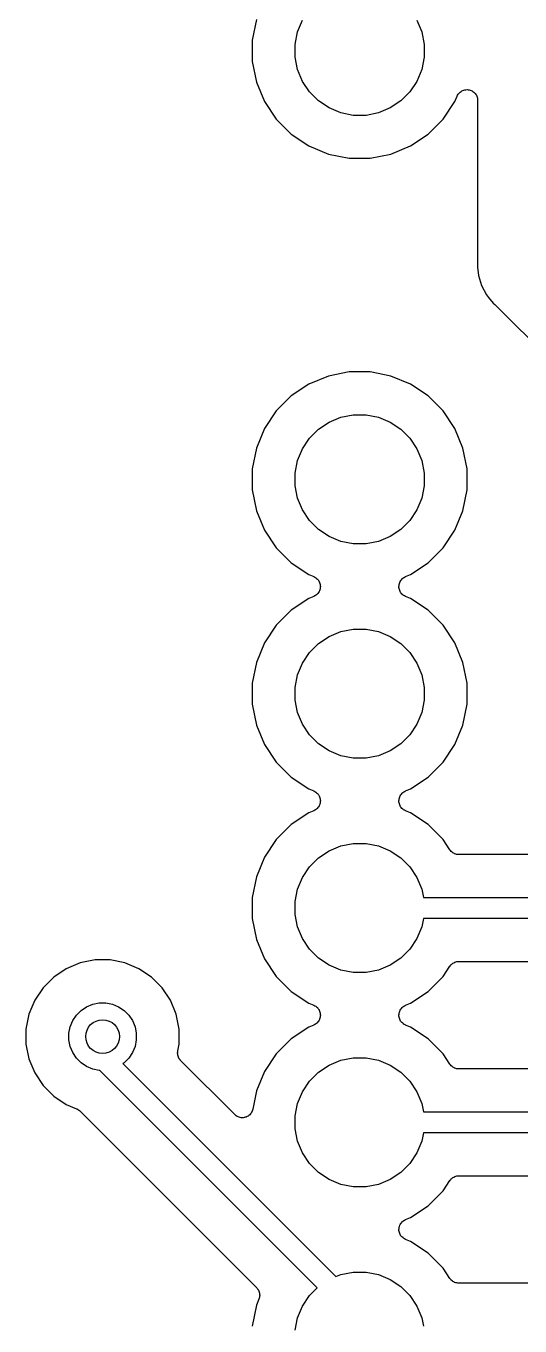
# Model space of a CAD drawing. Extents: x 3.65 to 7.93, y -5.83 to -2.58.
# Drawn here: x 6.354 to 6.585, y -4.705 to -4.098 of the extents above; entities that cross this region are included whole.
import ezdxf

# ---------------------------------------------------------------- set-up
doc = ezdxf.new("R2010")
doc.units = 0
doc.header["$MEASUREMENT"] = 0
doc.layers.add('BLACK', color=7, linetype='CONTINUOUS')

msp = doc.modelspace()

# ---------------------------------------------------------------- linework, layer by layer
at = {"layer": 'BLACK', "linetype": 'CONTINUOUS'}
for p, q in [((6.46181, -4.09538), (6.45988, -4.10506)), ((6.48104, -4.10121), (6.48331, -4.09573)), ((6.53669, -4.09573), (6.53896, -4.10121)), ((6.45988, -4.10506), (6.45988, -4.11494)), ((6.47988, -4.10703), (6.48104, -4.10121)), ((6.53896, -4.10121), (6.54012, -4.10703)), ((6.47988, -4.11297), (6.47988, -4.10703)), ((6.54012, -4.10703), (6.54012, -4.11297)), ((6.45988, -4.11494), (6.46181, -4.12462)), ((6.48104, -4.11879), (6.47988, -4.11297)), ((6.48331, -4.12427), (6.48104, -4.11879)), ((6.53896, -4.11879), (6.53669, -4.12427)), ((6.54012, -4.11297), (6.53896, -4.11879)), ((6.46181, -4.12462), (6.46559, -4.13374)), ((6.48661, -4.1292), (6.48331, -4.12427)), ((6.53669, -4.12427), (6.53339, -4.1292)), ((6.4908, -4.13339), (6.48661, -4.1292)), ((6.53339, -4.1292), (6.5292, -4.13339)), ((6.55549, -4.13115), (6.55573, -4.13071)), ((6.55573, -4.13071), (6.55595, -4.1303)), ((6.55595, -4.1303), (6.55596, -4.1303)), ((6.55596, -4.1303), (6.55627, -4.12993)), ((6.55596, -4.1303), (6.55596, -4.1303)), ((6.55627, -4.12993), (6.55658, -4.12956)), ((6.55658, -4.12956), (6.55658, -4.12955)), ((6.55658, -4.12955), (6.55659, -4.12955)), ((6.55659, -4.12955), (6.55695, -4.12926)), ((6.55695, -4.12926), (6.55734, -4.12895)), ((6.55734, -4.12895), (6.55735, -4.12894)), ((6.55735, -4.12894), (6.55777, -4.12872)), ((6.55735, -4.12894), (6.55735, -4.12894)), ((6.55777, -4.12872), (6.55821, -4.12849)), ((6.55821, -4.12849), (6.55869, -4.12835)), ((6.55821, -4.12849), (6.55821, -4.12849)), ((6.55821, -4.12849), (6.55821, -4.12849)), ((6.55869, -4.12835), (6.55914, -4.12822)), ((6.55914, -4.12822), (6.55915, -4.12822)), ((6.55915, -4.12822), (6.55963, -4.12817)), ((6.55915, -4.12822), (6.55915, -4.12822)), ((6.55963, -4.12817), (6.56011, -4.12813)), ((6.56011, -4.12813), (6.56012, -4.12813)), ((6.56012, -4.12813), (6.56012, -4.12813)), ((6.56012, -4.12813), (6.56058, -4.12818)), ((6.56058, -4.12818), (6.56108, -4.12823)), ((6.56108, -4.12823), (6.56109, -4.12823)), ((6.56109, -4.12823), (6.56109, -4.12823)), ((6.56109, -4.12823), (6.56154, -4.12837)), ((6.56154, -4.12837), (6.56202, -4.12852)), ((6.56202, -4.12852), (6.56202, -4.12852)), ((6.56202, -4.12852), (6.56202, -4.12852)), ((6.56202, -4.12852), (6.56245, -4.12875)), ((6.56245, -4.12875), (6.56287, -4.12898)), ((6.56287, -4.12898), (6.56288, -4.12899)), ((6.56288, -4.12899), (6.56288, -4.12899)), ((6.56288, -4.12899), (6.56326, -4.1293)), ((6.56326, -4.1293), (6.56363, -4.12961)), ((6.56363, -4.12961), (6.56363, -4.12961)), ((6.56363, -4.12961), (6.56363, -4.12961)), ((6.56363, -4.12961), (6.56393, -4.12998)), ((6.56393, -4.12998), (6.56424, -4.13036)), ((6.56424, -4.13036), (6.56425, -4.13037)), ((6.56425, -4.13037), (6.56425, -4.13037)), ((6.56425, -4.13037), (6.56447, -4.13078)), ((6.56447, -4.13078), (6.5647, -4.13122)), ((6.46559, -4.13374), (6.47107, -4.14195)), ((6.49573, -4.13669), (6.4908, -4.13339)), ((6.50121, -4.13896), (6.49573, -4.13669)), ((6.52427, -4.13669), (6.51879, -4.13896)), ((6.5292, -4.13339), (6.52427, -4.13669)), ((6.54893, -4.14195), (6.55441, -4.13374)), ((6.55441, -4.13374), (6.55546, -4.13122)), ((6.55546, -4.13122), (6.55548, -4.13116)), ((6.55548, -4.13116), (6.55549, -4.13115)), ((6.55548, -4.13116), (6.55548, -4.13116)), ((6.55548, -4.13116), (6.55548, -4.13116)), ((6.5647, -4.13122), (6.5647, -4.13123)), ((6.5647, -4.13123), (6.5647, -4.13123)), ((6.5647, -4.13123), (6.56484, -4.13169)), ((6.56484, -4.13169), (6.56498, -4.13216)), ((6.56498, -4.13216), (6.56498, -4.13216)), ((6.56498, -4.13216), (6.56499, -4.13217)), ((6.56499, -4.13217), (6.56503, -4.13262)), ((6.56503, -4.13262), (6.56508, -4.13313)), ((6.56508, -4.13313), (6.56508, -4.20853)), ((6.47107, -4.14195), (6.47805, -4.14893)), ((6.50703, -4.14012), (6.50121, -4.13896)), ((6.51297, -4.14012), (6.50703, -4.14012)), ((6.51879, -4.13896), (6.51297, -4.14012)), ((6.54195, -4.14893), (6.54893, -4.14195)), ((6.47805, -4.14893), (6.48626, -4.15441)), ((6.53374, -4.15441), (6.54195, -4.14893)), ((6.48626, -4.15441), (6.49538, -4.15819)), ((6.52462, -4.15819), (6.53374, -4.15441)), ((6.49538, -4.15819), (6.50506, -4.16012)), ((6.50506, -4.16012), (6.51494, -4.16012)), ((6.51494, -4.16012), (6.52462, -4.15819)), ((6.56505, -4.20902), (6.56496, -4.21)), ((6.56508, -4.2086), (6.56505, -4.20881)), ((6.56505, -4.20881), (6.56505, -4.20902)), ((6.56508, -4.20853), (6.56508, -4.2086)), ((6.56496, -4.21), (6.56505, -4.21098)), ((6.56505, -4.21098), (6.56506, -4.21099)), ((6.56506, -4.21099), (6.56544, -4.21489)), ((6.56544, -4.21489), (6.56686, -4.21958)), ((6.56686, -4.21958), (6.56918, -4.22391)), ((6.56918, -4.22391), (6.57019, -4.22515)), ((6.57019, -4.22515), (6.5702, -4.22515)), ((6.5702, -4.22515), (6.57229, -4.22771)), ((6.57229, -4.22771), (6.57305, -4.22833)), ((6.57305, -4.22833), (6.57311, -4.22838)), ((6.57311, -4.22838), (6.57325, -4.22853)), ((6.57325, -4.22853), (6.57342, -4.22866)), ((6.57342, -4.22866), (6.71995, -4.3752)), ((6.49538, -4.26181), (6.48626, -4.26559)), ((6.50506, -4.25988), (6.49538, -4.26181)), ((6.51494, -4.25988), (6.50506, -4.25988)), ((6.52462, -4.26181), (6.51494, -4.25988)), ((6.53374, -4.26559), (6.52462, -4.26181)), ((6.48626, -4.26559), (6.47805, -4.27107)), ((6.54195, -4.27107), (6.53374, -4.26559)), ((6.47805, -4.27107), (6.47107, -4.27805)), ((6.54893, -4.27805), (6.54195, -4.27107)), ((6.47107, -4.27805), (6.46559, -4.28626)), ((6.49573, -4.28331), (6.50121, -4.28104)), ((6.50121, -4.28104), (6.50703, -4.27988)), ((6.50703, -4.27988), (6.51297, -4.27988)), ((6.51297, -4.27988), (6.51879, -4.28104)), ((6.51879, -4.28104), (6.52427, -4.28331)), ((6.55441, -4.28626), (6.54893, -4.27805)), ((6.46559, -4.28626), (6.46181, -4.29538)), ((6.48661, -4.2908), (6.4908, -4.28661)), ((6.4908, -4.28661), (6.49573, -4.28331)), ((6.52427, -4.28331), (6.5292, -4.28661)), ((6.5292, -4.28661), (6.53339, -4.2908)), ((6.55819, -4.29538), (6.55441, -4.28626)), ((6.48331, -4.29573), (6.48661, -4.2908)), ((6.53339, -4.2908), (6.53669, -4.29573)), ((6.46181, -4.29538), (6.45988, -4.30506)), ((6.48104, -4.30121), (6.48331, -4.29573)), ((6.53669, -4.29573), (6.53896, -4.30121)), ((6.56012, -4.30506), (6.55819, -4.29538)), ((6.45988, -4.30506), (6.45988, -4.31494)), ((6.47988, -4.30703), (6.48104, -4.30121)), ((6.53896, -4.30121), (6.54012, -4.30703)), ((6.56012, -4.31494), (6.56012, -4.30506)), ((6.47988, -4.31297), (6.47988, -4.30703)), ((6.48104, -4.31879), (6.47988, -4.31297)), ((6.54012, -4.31297), (6.53896, -4.31879)), ((6.54012, -4.30703), (6.54012, -4.31297)), ((6.45988, -4.31494), (6.46181, -4.32462)), ((6.48331, -4.32427), (6.48104, -4.31879)), ((6.53896, -4.31879), (6.53669, -4.32427)), ((6.55819, -4.32462), (6.56012, -4.31494)), ((6.46181, -4.32462), (6.46559, -4.33374)), ((6.48661, -4.3292), (6.48331, -4.32427)), ((6.53669, -4.32427), (6.53339, -4.3292)), ((6.55441, -4.33374), (6.55819, -4.32462)), ((6.4908, -4.33339), (6.48661, -4.3292)), ((6.53339, -4.3292), (6.5292, -4.33339)), ((6.46559, -4.33374), (6.47107, -4.34195)), ((6.49573, -4.33669), (6.4908, -4.33339)), ((6.50121, -4.33896), (6.49573, -4.33669)), ((6.52427, -4.33669), (6.51879, -4.33896)), ((6.5292, -4.33339), (6.52427, -4.33669)), ((6.54893, -4.34195), (6.55441, -4.33374)), ((6.47107, -4.34195), (6.47805, -4.34893)), ((6.50703, -4.34012), (6.50121, -4.33896)), ((6.51297, -4.34012), (6.50703, -4.34012)), ((6.51879, -4.33896), (6.51297, -4.34012)), ((6.54195, -4.34893), (6.54893, -4.34195)), ((6.47805, -4.34893), (6.48626, -4.35441)), ((6.53374, -4.35441), (6.54195, -4.34893)), ((6.48626, -4.35441), (6.48859, -4.35538)), ((6.48859, -4.35538), (6.48864, -4.3554)), ((6.48864, -4.3554), (6.48864, -4.3554)), ((6.48864, -4.3554), (6.48864, -4.3554)), ((6.48864, -4.3554), (6.48866, -4.35541)), ((6.48866, -4.35541), (6.48908, -4.35564)), ((6.53098, -4.35561), (6.53141, -4.35538)), ((6.53141, -4.35538), (6.53374, -4.35441)), ((6.48908, -4.35564), (6.4895, -4.35587)), ((6.4895, -4.35587), (6.4895, -4.35588)), ((6.4895, -4.35588), (6.48951, -4.35588)), ((6.48951, -4.35588), (6.48988, -4.35619)), ((6.48988, -4.35619), (6.49025, -4.3565)), ((6.49025, -4.3565), (6.49025, -4.3565)), ((6.49025, -4.3565), (6.49026, -4.35651)), ((6.49026, -4.35651), (6.49056, -4.35688)), ((6.49056, -4.35688), (6.49086, -4.35725)), ((6.49086, -4.35725), (6.49086, -4.35726)), ((6.49086, -4.35726), (6.49087, -4.35727)), ((6.49087, -4.35727), (6.49109, -4.3577)), ((6.49109, -4.3577), (6.49131, -4.35812)), ((6.49143, -4.36147), (6.49129, -4.36193)), ((6.49131, -4.35812), (6.49132, -4.35813)), ((6.49132, -4.35813), (6.49132, -4.35814)), ((6.49132, -4.35814), (6.49146, -4.3586)), ((6.49158, -4.36101), (6.49143, -4.36147)), ((6.49146, -4.3586), (6.49159, -4.35905)), ((6.49163, -4.36052), (6.49158, -4.361)), ((6.49158, -4.361), (6.49158, -4.36101)), ((6.49158, -4.36101), (6.49158, -4.36101)), ((6.49159, -4.35905), (6.49159, -4.35906)), ((6.49159, -4.35906), (6.49159, -4.35907)), ((6.49159, -4.35907), (6.49164, -4.35955)), ((6.49168, -4.36004), (6.49163, -4.36052)), ((6.49164, -4.35955), (6.49168, -4.36003)), ((6.49168, -4.36003), (6.49168, -4.36003)), ((6.49168, -4.36003), (6.49168, -4.36004)), ((6.52832, -4.35996), (6.52837, -4.35948)), ((6.52832, -4.35997), (6.52832, -4.35996)), ((6.52836, -4.36045), (6.52832, -4.35997)), ((6.52832, -4.35997), (6.52832, -4.35997)), ((6.52841, -4.36093), (6.52836, -4.36045)), ((6.52837, -4.35948), (6.52842, -4.359)), ((6.52841, -4.36094), (6.52841, -4.36093)), ((6.52841, -4.36095), (6.52841, -4.36094)), ((6.52855, -4.36141), (6.52841, -4.36095)), ((6.52842, -4.35899), (6.52856, -4.35854)), ((6.52842, -4.359), (6.52842, -4.35899)), ((6.52842, -4.35899), (6.52842, -4.35899)), ((6.52868, -4.36186), (6.52855, -4.36141)), ((6.52856, -4.35854), (6.52871, -4.35807)), ((6.52871, -4.35805), (6.52894, -4.35764)), ((6.52871, -4.35806), (6.52871, -4.35805)), ((6.52871, -4.35807), (6.52871, -4.35806)), ((6.52894, -4.35764), (6.52917, -4.35721)), ((6.52917, -4.35721), (6.52918, -4.3572)), ((6.52918, -4.3572), (6.52948, -4.35683)), ((6.52918, -4.3572), (6.52918, -4.3572)), ((6.52948, -4.35683), (6.52979, -4.35646)), ((6.52979, -4.35646), (6.5298, -4.35645)), ((6.5298, -4.35645), (6.53017, -4.35615)), ((6.5298, -4.35645), (6.5298, -4.35645)), ((6.53017, -4.35615), (6.53055, -4.35584)), ((6.53055, -4.35584), (6.53056, -4.35583)), ((6.53055, -4.35584), (6.53055, -4.35584)), ((6.53056, -4.35583), (6.53098, -4.35561)), ((6.48626, -4.36559), (6.47805, -4.37107)), ((6.48859, -4.36462), (6.48626, -4.36559)), ((6.48902, -4.36439), (6.48859, -4.36462)), ((6.48944, -4.36417), (6.48902, -4.36439)), ((6.48945, -4.36416), (6.48944, -4.36417)), ((6.48983, -4.36386), (6.48945, -4.36416)), ((6.48945, -4.36416), (6.48945, -4.36416)), ((6.4902, -4.36355), (6.48983, -4.36386)), ((6.49021, -4.36354), (6.4902, -4.36355)), ((6.4902, -4.36355), (6.4902, -4.36355)), ((6.49052, -4.36317), (6.49021, -4.36354)), ((6.49082, -4.3628), (6.49052, -4.36317)), ((6.49083, -4.36279), (6.49082, -4.3628)), ((6.49082, -4.3628), (6.49082, -4.3628)), ((6.49106, -4.36237), (6.49083, -4.36279)), ((6.49129, -4.36195), (6.49106, -4.36237)), ((6.49129, -4.36193), (6.49129, -4.36194)), ((6.49129, -4.36194), (6.49129, -4.36195)), ((6.52868, -4.36187), (6.52868, -4.36186)), ((6.52869, -4.36188), (6.52868, -4.36187)), ((6.52891, -4.36231), (6.52869, -4.36188)), ((6.52913, -4.36273), (6.52891, -4.36231)), ((6.52914, -4.36274), (6.52913, -4.36273)), ((6.52914, -4.36275), (6.52914, -4.36274)), ((6.52944, -4.36312), (6.52914, -4.36275)), ((6.52974, -4.36349), (6.52944, -4.36312)), ((6.52975, -4.3635), (6.52974, -4.36349)), ((6.53012, -4.36381), (6.52975, -4.3635)), ((6.52975, -4.3635), (6.52975, -4.3635)), ((6.53049, -4.36412), (6.53012, -4.36381)), ((6.5305, -4.36412), (6.53049, -4.36412)), ((6.5305, -4.36413), (6.5305, -4.36412)), ((6.53092, -4.36436), (6.5305, -4.36413)), ((6.53134, -4.36459), (6.53092, -4.36436)), ((6.53136, -4.3646), (6.53134, -4.36459)), ((6.53141, -4.36462), (6.53136, -4.3646)), ((6.53136, -4.3646), (6.53136, -4.3646)), ((6.53136, -4.3646), (6.53136, -4.3646)), ((6.53374, -4.36559), (6.53141, -4.36462)), ((6.54195, -4.37107), (6.53374, -4.36559)), ((6.47805, -4.37107), (6.47107, -4.37805)), ((6.54893, -4.37805), (6.54195, -4.37107)), ((6.47107, -4.37805), (6.46559, -4.38626)), ((6.55441, -4.38626), (6.54893, -4.37805)), ((6.4908, -4.38661), (6.49573, -4.38331)), ((6.49573, -4.38331), (6.50121, -4.38104)), ((6.50121, -4.38104), (6.50703, -4.37988)), ((6.50703, -4.37988), (6.51297, -4.37988)), ((6.51297, -4.37988), (6.51879, -4.38104)), ((6.51879, -4.38104), (6.52427, -4.38331)), ((6.52427, -4.38331), (6.5292, -4.38661)), ((6.46559, -4.38626), (6.46181, -4.39538)), ((6.48331, -4.39573), (6.48661, -4.3908)), ((6.48661, -4.3908), (6.4908, -4.38661)), ((6.5292, -4.38661), (6.53339, -4.3908)), ((6.53339, -4.3908), (6.53669, -4.39573)), ((6.55819, -4.39538), (6.55441, -4.38626)), ((6.46181, -4.39538), (6.45988, -4.40506)), ((6.48104, -4.40121), (6.48331, -4.39573)), ((6.53669, -4.39573), (6.53896, -4.40121)), ((6.56012, -4.40506), (6.55819, -4.39538)), ((6.47988, -4.40703), (6.48104, -4.40121)), ((6.53896, -4.40121), (6.54012, -4.40703)), ((6.45988, -4.40506), (6.45988, -4.41494)), ((6.47988, -4.41297), (6.47988, -4.40703)), ((6.54012, -4.40703), (6.54012, -4.41297)), ((6.56012, -4.41494), (6.56012, -4.40506)), ((6.45988, -4.41494), (6.46181, -4.42462)), ((6.48104, -4.41879), (6.47988, -4.41297)), ((6.54012, -4.41297), (6.53896, -4.41879)), ((6.55819, -4.42462), (6.56012, -4.41494)), ((6.48331, -4.42427), (6.48104, -4.41879)), ((6.53896, -4.41879), (6.53669, -4.42427)), ((6.46181, -4.42462), (6.46559, -4.43374)), ((6.48661, -4.4292), (6.48331, -4.42427)), ((6.53669, -4.42427), (6.53339, -4.4292)), ((6.55441, -4.43374), (6.55819, -4.42462)), ((6.46559, -4.43374), (6.47107, -4.44195)), ((6.4908, -4.43339), (6.48661, -4.4292)), ((6.49573, -4.43669), (6.4908, -4.43339)), ((6.5292, -4.43339), (6.52427, -4.43669)), ((6.53339, -4.4292), (6.5292, -4.43339)), ((6.54893, -4.44195), (6.55441, -4.43374)), ((6.50121, -4.43896), (6.49573, -4.43669)), ((6.50703, -4.44012), (6.50121, -4.43896)), ((6.51297, -4.44012), (6.50703, -4.44012)), ((6.51879, -4.43896), (6.51297, -4.44012)), ((6.52427, -4.43669), (6.51879, -4.43896)), ((6.47107, -4.44195), (6.47805, -4.44893)), ((6.54195, -4.44893), (6.54893, -4.44195)), ((6.47805, -4.44893), (6.48626, -4.45441)), ((6.53374, -4.45441), (6.54195, -4.44893)), ((6.48626, -4.45441), (6.48859, -4.45538)), ((6.48859, -4.45538), (6.48864, -4.4554)), ((6.48864, -4.4554), (6.48864, -4.4554)), ((6.48864, -4.4554), (6.48864, -4.4554)), ((6.48864, -4.4554), (6.48866, -4.45541)), ((6.48866, -4.45541), (6.48908, -4.45564)), ((6.48908, -4.45564), (6.4895, -4.45587)), ((6.4895, -4.45587), (6.4895, -4.45588)), ((6.4895, -4.45588), (6.48951, -4.45588)), ((6.48951, -4.45588), (6.48988, -4.45619)), ((6.48988, -4.45619), (6.49025, -4.4565)), ((6.49025, -4.4565), (6.49025, -4.4565)), ((6.49025, -4.4565), (6.49026, -4.45651)), ((6.49026, -4.45651), (6.49056, -4.45688)), ((6.49056, -4.45688), (6.49086, -4.45725)), ((6.49086, -4.45725), (6.49086, -4.45726)), ((6.49086, -4.45726), (6.49087, -4.45727)), ((6.49087, -4.45727), (6.49109, -4.4577)), ((6.49109, -4.4577), (6.49131, -4.45812)), ((6.49131, -4.45812), (6.49132, -4.45813)), ((6.49132, -4.45813), (6.49132, -4.45814)), ((6.49132, -4.45814), (6.49146, -4.4586)), ((6.52842, -4.45899), (6.52856, -4.45854)), ((6.52856, -4.45854), (6.52871, -4.45807)), ((6.52871, -4.45805), (6.52894, -4.45764)), ((6.52871, -4.45806), (6.52871, -4.45805)), ((6.52871, -4.45807), (6.52871, -4.45806)), ((6.52894, -4.45764), (6.52917, -4.45721)), ((6.52917, -4.45721), (6.52918, -4.4572)), ((6.52918, -4.4572), (6.52948, -4.45683)), ((6.52918, -4.4572), (6.52918, -4.4572)), ((6.52948, -4.45683), (6.52979, -4.45646)), ((6.52979, -4.45646), (6.5298, -4.45645)), ((6.5298, -4.45645), (6.53017, -4.45615)), ((6.5298, -4.45645), (6.5298, -4.45645)), ((6.53017, -4.45615), (6.53055, -4.45584)), ((6.53055, -4.45584), (6.53056, -4.45583)), ((6.53055, -4.45584), (6.53055, -4.45584)), ((6.53056, -4.45583), (6.53098, -4.45561)), ((6.53098, -4.45561), (6.53141, -4.45538)), ((6.53141, -4.45538), (6.53374, -4.45441)), ((6.48859, -4.46462), (6.48626, -4.46559)), ((6.48902, -4.46439), (6.48859, -4.46462)), ((6.48944, -4.46417), (6.48902, -4.46439)), ((6.48945, -4.46416), (6.48944, -4.46417)), ((6.48983, -4.46386), (6.48945, -4.46416)), ((6.48945, -4.46416), (6.48945, -4.46416)), ((6.4902, -4.46355), (6.48983, -4.46386)), ((6.49021, -4.46354), (6.4902, -4.46355)), ((6.4902, -4.46355), (6.4902, -4.46355)), ((6.49052, -4.46317), (6.49021, -4.46354)), ((6.49082, -4.4628), (6.49052, -4.46317)), ((6.49083, -4.46279), (6.49082, -4.4628)), ((6.49082, -4.4628), (6.49082, -4.4628)), ((6.49106, -4.46236), (6.49083, -4.46279)), ((6.49129, -4.46195), (6.49106, -4.46236)), ((6.49143, -4.46147), (6.49129, -4.46193)), ((6.49129, -4.46193), (6.49129, -4.46194)), ((6.49129, -4.46194), (6.49129, -4.46195)), ((6.49158, -4.46101), (6.49143, -4.46147)), ((6.49146, -4.4586), (6.49159, -4.45905)), ((6.49163, -4.46052), (6.49158, -4.461)), ((6.49158, -4.461), (6.49158, -4.46101)), ((6.49158, -4.46101), (6.49158, -4.46101)), ((6.49159, -4.45905), (6.49159, -4.45906)), ((6.49159, -4.45906), (6.49159, -4.45907)), ((6.49159, -4.45907), (6.49164, -4.45955)), ((6.49168, -4.46004), (6.49163, -4.46052)), ((6.49164, -4.45955), (6.49168, -4.46003)), ((6.49168, -4.46003), (6.49168, -4.46003)), ((6.49168, -4.46003), (6.49168, -4.46004)), ((6.52832, -4.45996), (6.52837, -4.45948)), ((6.52832, -4.45997), (6.52832, -4.45996)), ((6.52836, -4.46045), (6.52832, -4.45997)), ((6.52832, -4.45997), (6.52832, -4.45997)), ((6.52841, -4.46093), (6.52836, -4.46045)), ((6.52837, -4.45948), (6.52842, -4.459)), ((6.52841, -4.46094), (6.52841, -4.46093)), ((6.52841, -4.46095), (6.52841, -4.46094)), ((6.52855, -4.46141), (6.52841, -4.46095)), ((6.52842, -4.459), (6.52842, -4.45899)), ((6.52842, -4.45899), (6.52842, -4.45899)), ((6.52868, -4.46186), (6.52855, -4.46141)), ((6.52868, -4.46187), (6.52868, -4.46186)), ((6.52869, -4.46188), (6.52868, -4.46187)), ((6.52891, -4.46231), (6.52869, -4.46188)), ((6.52913, -4.46273), (6.52891, -4.46231)), ((6.52914, -4.46274), (6.52913, -4.46273)), ((6.52914, -4.46275), (6.52914, -4.46274)), ((6.52944, -4.46312), (6.52914, -4.46275)), ((6.52974, -4.46349), (6.52944, -4.46312)), ((6.52975, -4.4635), (6.52974, -4.46349)), ((6.53012, -4.46381), (6.52975, -4.4635)), ((6.52975, -4.4635), (6.52975, -4.4635)), ((6.53049, -4.46412), (6.53012, -4.46381)), ((6.5305, -4.46412), (6.53049, -4.46412)), ((6.5305, -4.46413), (6.5305, -4.46412)), ((6.53092, -4.46436), (6.5305, -4.46413)), ((6.53134, -4.46459), (6.53092, -4.46436)), ((6.53136, -4.4646), (6.53134, -4.46459)), ((6.53141, -4.46462), (6.53136, -4.4646)), ((6.53136, -4.4646), (6.53136, -4.4646)), ((6.53136, -4.4646), (6.53136, -4.4646)), ((6.53374, -4.46559), (6.53141, -4.46462)), ((6.48626, -4.46559), (6.47805, -4.47107)), ((6.54195, -4.47107), (6.53374, -4.46559)), ((6.47805, -4.47107), (6.47107, -4.47805)), ((6.54893, -4.47805), (6.54195, -4.47107)), ((6.47107, -4.47805), (6.46559, -4.48626)), ((6.49573, -4.48331), (6.50121, -4.48104)), ((6.50121, -4.48104), (6.50703, -4.47988)), ((6.50703, -4.47988), (6.51297, -4.47988)), ((6.51297, -4.47988), (6.51879, -4.48104)), ((6.51879, -4.48104), (6.52427, -4.48331)), ((6.55214, -4.48286), (6.54893, -4.47805)), ((6.46559, -4.48626), (6.46181, -4.49538)), ((6.48661, -4.4908), (6.4908, -4.48661)), ((6.4908, -4.48661), (6.49573, -4.48331)), ((6.52427, -4.48331), (6.5292, -4.48661)), ((6.5292, -4.48661), (6.53339, -4.4908)), ((6.55243, -4.48322), (6.55214, -4.48286)), ((6.55272, -4.48358), (6.55243, -4.48322)), ((6.55274, -4.48359), (6.55272, -4.48358)), ((6.55276, -4.48361), (6.55274, -4.48359)), ((6.55312, -4.4839), (6.55276, -4.48361)), ((6.55347, -4.4842), (6.55312, -4.4839)), ((6.55349, -4.48422), (6.55347, -4.4842)), ((6.55351, -4.48423), (6.55349, -4.48422)), ((6.55392, -4.48445), (6.55351, -4.48423)), ((6.55433, -4.48467), (6.55392, -4.48445)), ((6.55435, -4.48468), (6.55433, -4.48467)), ((6.55437, -4.48469), (6.55435, -4.48468)), ((6.55482, -4.48483), (6.55437, -4.48469)), ((6.55526, -4.48497), (6.55482, -4.48483)), ((6.55528, -4.48497), (6.55526, -4.48497)), ((6.5553, -4.48498), (6.55528, -4.48497)), ((6.55577, -4.48503), (6.5553, -4.48498)), ((6.55623, -4.48508), (6.55577, -4.48503)), ((6.55627, -4.48508), (6.55623, -4.48508)), ((6.55628, -4.48508), (6.55627, -4.48508)), ((6.5563, -4.48508), (6.55628, -4.48508)), ((6.55628, -4.48508), (6.55628, -4.48508)), ((6.60437, -4.48508), (6.5563, -4.48508)), ((6.48331, -4.49573), (6.48661, -4.4908)), ((6.53339, -4.4908), (6.53669, -4.49573)), ((6.46181, -4.49538), (6.45988, -4.50506)), ((6.48104, -4.50121), (6.48331, -4.49573)), ((6.53669, -4.49573), (6.53896, -4.50121)), ((6.45988, -4.50506), (6.45988, -4.51494)), ((6.47988, -4.50703), (6.48104, -4.50121)), ((6.47988, -4.51297), (6.47988, -4.50703)), ((6.53896, -4.50121), (6.53973, -4.50508)), ((6.53973, -4.50508), (6.64976, -4.50508)), ((6.48104, -4.51879), (6.47988, -4.51297)), ((6.45988, -4.51494), (6.46181, -4.52462)), ((6.48331, -4.52427), (6.48104, -4.51879)), ((6.53896, -4.51879), (6.53669, -4.52427)), ((6.53973, -4.51492), (6.53896, -4.51879)), ((6.64796, -4.51492), (6.53973, -4.51492)), ((6.46181, -4.52462), (6.46559, -4.53374)), ((6.48661, -4.5292), (6.48331, -4.52427)), ((6.53669, -4.52427), (6.53339, -4.5292)), ((6.4908, -4.53339), (6.48661, -4.5292)), ((6.53339, -4.5292), (6.5292, -4.53339)), ((6.37957, -4.53563), (6.37307, -4.53832)), ((6.38648, -4.53425), (6.37957, -4.53563)), ((6.39352, -4.53425), (6.38648, -4.53425)), ((6.40043, -4.53563), (6.39352, -4.53425)), ((6.40693, -4.53832), (6.40043, -4.53563)), ((6.46559, -4.53374), (6.47107, -4.54195)), ((6.49573, -4.53669), (6.4908, -4.53339)), ((6.50121, -4.53896), (6.49573, -4.53669)), ((6.52427, -4.53669), (6.51879, -4.53896)), ((6.5292, -4.53339), (6.52427, -4.53669)), ((6.54893, -4.54195), (6.55214, -4.53714)), ((6.55214, -4.53714), (6.55215, -4.53713)), ((6.55215, -4.53712), (6.55218, -4.53709)), ((6.55215, -4.53713), (6.55215, -4.53712)), ((6.55215, -4.53713), (6.55215, -4.53713)), ((6.55218, -4.53709), (6.55248, -4.53673)), ((6.55248, -4.53673), (6.55277, -4.53637)), ((6.55277, -4.53637), (6.55279, -4.53636)), ((6.55279, -4.53636), (6.55281, -4.53634)), ((6.55281, -4.53634), (6.55317, -4.53605)), ((6.55317, -4.53605), (6.55353, -4.53576)), ((6.55353, -4.53576), (6.55355, -4.53575)), ((6.55355, -4.53575), (6.55357, -4.53573)), ((6.55357, -4.53573), (6.55398, -4.53552)), ((6.55398, -4.53552), (6.55439, -4.5353)), ((6.55439, -4.5353), (6.55441, -4.53529)), ((6.55441, -4.53529), (6.55444, -4.53528)), ((6.55444, -4.53528), (6.55488, -4.53515)), ((6.55488, -4.53515), (6.55533, -4.53502)), ((6.55533, -4.53502), (6.55535, -4.53501)), ((6.55535, -4.53501), (6.55537, -4.53501)), ((6.55537, -4.53501), (6.55583, -4.53497)), ((6.55583, -4.53497), (6.5563, -4.53492)), ((6.5563, -4.53492), (6.63761, -4.53492)), ((6.36721, -4.54223), (6.36223, -4.54721)), ((6.37307, -4.53832), (6.36721, -4.54223)), ((6.41279, -4.54223), (6.40693, -4.53832)), ((6.41777, -4.54721), (6.41279, -4.54223)), ((6.47107, -4.54195), (6.47805, -4.54893)), ((6.50703, -4.54012), (6.50121, -4.53896)), ((6.51297, -4.54012), (6.50703, -4.54012)), ((6.51879, -4.53896), (6.51297, -4.54012)), ((6.54195, -4.54893), (6.54893, -4.54195)), ((6.36223, -4.54721), (6.35832, -4.55307)), ((6.42168, -4.55307), (6.41777, -4.54721)), ((6.47805, -4.54893), (6.48626, -4.55441)), ((6.53374, -4.55441), (6.54195, -4.54893)), ((6.35832, -4.55307), (6.35563, -4.55957)), ((6.38254, -4.55604), (6.38541, -4.55486)), ((6.38541, -4.55486), (6.38845, -4.55425)), ((6.38845, -4.55425), (6.39155, -4.55425)), ((6.39155, -4.55425), (6.39459, -4.55486)), ((6.39459, -4.55486), (6.39746, -4.55604)), ((6.42437, -4.55957), (6.42168, -4.55307)), ((6.48626, -4.55441), (6.48859, -4.55538)), ((6.48859, -4.55538), (6.48864, -4.5554)), ((6.48864, -4.5554), (6.48864, -4.5554)), ((6.48864, -4.5554), (6.48864, -4.5554)), ((6.48864, -4.5554), (6.48866, -4.55541)), ((6.48866, -4.55541), (6.48908, -4.55564)), ((6.48908, -4.55564), (6.4895, -4.55587)), ((6.53056, -4.55583), (6.53098, -4.55561)), ((6.53098, -4.55561), (6.53141, -4.55538)), ((6.53141, -4.55538), (6.53374, -4.55441)), ((6.35563, -4.55957), (6.35425, -4.56648)), ((6.37604, -4.56254), (6.37777, -4.55996)), ((6.37777, -4.55996), (6.37996, -4.55777)), ((6.37996, -4.55777), (6.38254, -4.55604)), ((6.39746, -4.55604), (6.40004, -4.55777)), ((6.40004, -4.55777), (6.40223, -4.55996)), ((6.40223, -4.55996), (6.40396, -4.56254)), ((6.42575, -4.56648), (6.42437, -4.55957)), ((6.4895, -4.55587), (6.4895, -4.55588)), ((6.4895, -4.55588), (6.48951, -4.55588)), ((6.48951, -4.55588), (6.48988, -4.55619)), ((6.48988, -4.55619), (6.49025, -4.5565)), ((6.49025, -4.5565), (6.49025, -4.5565)), ((6.49025, -4.5565), (6.49026, -4.55651)), ((6.49026, -4.55651), (6.49056, -4.55688)), ((6.49056, -4.55688), (6.49086, -4.55725)), ((6.49086, -4.55725), (6.49086, -4.55726)), ((6.49086, -4.55726), (6.49087, -4.55727)), ((6.49087, -4.55727), (6.49109, -4.5577)), ((6.49109, -4.5577), (6.49131, -4.55812)), ((6.49143, -4.56147), (6.49129, -4.56193)), ((6.49131, -4.55812), (6.49132, -4.55813)), ((6.49132, -4.55813), (6.49132, -4.55814)), ((6.49132, -4.55814), (6.49146, -4.5586)), ((6.49158, -4.56101), (6.49143, -4.56147)), ((6.49146, -4.5586), (6.49159, -4.55905)), ((6.49163, -4.56052), (6.49158, -4.561)), ((6.49158, -4.561), (6.49158, -4.56101)), ((6.49158, -4.56101), (6.49158, -4.56101)), ((6.49159, -4.55905), (6.49159, -4.55906)), ((6.49159, -4.55906), (6.49159, -4.55907)), ((6.49159, -4.55907), (6.49164, -4.55955)), ((6.49168, -4.56004), (6.49163, -4.56052)), ((6.49164, -4.55955), (6.49168, -4.56003)), ((6.49168, -4.56003), (6.49168, -4.56003)), ((6.49168, -4.56003), (6.49168, -4.56004)), ((6.52832, -4.55996), (6.52837, -4.55948)), ((6.52832, -4.55997), (6.52832, -4.55996)), ((6.52836, -4.56045), (6.52832, -4.55997)), ((6.52832, -4.55997), (6.52832, -4.55997)), ((6.52841, -4.56093), (6.52836, -4.56045)), ((6.52837, -4.55948), (6.52842, -4.559)), ((6.52841, -4.56094), (6.52841, -4.56093)), ((6.52841, -4.56095), (6.52841, -4.56094)), ((6.52855, -4.56141), (6.52841, -4.56095)), ((6.52842, -4.55899), (6.52856, -4.55853)), ((6.52842, -4.559), (6.52842, -4.55899)), ((6.52842, -4.55899), (6.52842, -4.55899)), ((6.52868, -4.56186), (6.52855, -4.56141)), ((6.52856, -4.55853), (6.52871, -4.55807)), ((6.52871, -4.55805), (6.52894, -4.55763)), ((6.52871, -4.55806), (6.52871, -4.55805)), ((6.52871, -4.55807), (6.52871, -4.55806)), ((6.52894, -4.55763), (6.52917, -4.55721)), ((6.52917, -4.55721), (6.52918, -4.5572)), ((6.52918, -4.5572), (6.52948, -4.55683)), ((6.52918, -4.5572), (6.52918, -4.5572)), ((6.52948, -4.55683), (6.52979, -4.55646)), ((6.52979, -4.55646), (6.5298, -4.55645)), ((6.5298, -4.55645), (6.53017, -4.55615)), ((6.5298, -4.55645), (6.5298, -4.55645)), ((6.53017, -4.55615), (6.53055, -4.55584)), ((6.53055, -4.55584), (6.53056, -4.55583)), ((6.53055, -4.55584), (6.53055, -4.55584)), ((6.35425, -4.56648), (6.35425, -4.57352)), ((6.37425, -4.56845), (6.37486, -4.56541)), ((6.37486, -4.56541), (6.37604, -4.56254)), ((6.40396, -4.56254), (6.40514, -4.56541)), ((6.40514, -4.56541), (6.40575, -4.56845)), ((6.42575, -4.57352), (6.42575, -4.56648)), ((6.48626, -4.56559), (6.47805, -4.57107)), ((6.48859, -4.56462), (6.48626, -4.56559)), ((6.48902, -4.56439), (6.48859, -4.56462)), ((6.48944, -4.56417), (6.48902, -4.56439)), ((6.48945, -4.56416), (6.48944, -4.56417)), ((6.48983, -4.56386), (6.48945, -4.56416)), ((6.48945, -4.56416), (6.48945, -4.56416)), ((6.4902, -4.56355), (6.48983, -4.56386)), ((6.49021, -4.56354), (6.4902, -4.56355)), ((6.4902, -4.56355), (6.4902, -4.56355)), ((6.49052, -4.56317), (6.49021, -4.56354)), ((6.49082, -4.5628), (6.49052, -4.56317)), ((6.49083, -4.56279), (6.49082, -4.5628)), ((6.49082, -4.5628), (6.49082, -4.5628)), ((6.49106, -4.56236), (6.49083, -4.56279)), ((6.49129, -4.56195), (6.49106, -4.56236)), ((6.49129, -4.56193), (6.49129, -4.56194)), ((6.49129, -4.56194), (6.49129, -4.56195)), ((6.52868, -4.56187), (6.52868, -4.56186)), ((6.52869, -4.56188), (6.52868, -4.56187)), ((6.52891, -4.5623), (6.52869, -4.56188)), ((6.52913, -4.56273), (6.52891, -4.5623)), ((6.52914, -4.56274), (6.52913, -4.56273)), ((6.52914, -4.56275), (6.52914, -4.56274)), ((6.52944, -4.56312), (6.52914, -4.56275)), ((6.52974, -4.56349), (6.52944, -4.56312)), ((6.52975, -4.5635), (6.52974, -4.56349)), ((6.53012, -4.56381), (6.52975, -4.5635)), ((6.52975, -4.5635), (6.52975, -4.5635)), ((6.53049, -4.56412), (6.53012, -4.56381)), ((6.5305, -4.56412), (6.53049, -4.56412)), ((6.5305, -4.56413), (6.5305, -4.56412)), ((6.53092, -4.56436), (6.5305, -4.56413)), ((6.53134, -4.56459), (6.53092, -4.56436)), ((6.53136, -4.5646), (6.53134, -4.56459)), ((6.53141, -4.56462), (6.53136, -4.5646)), ((6.53136, -4.5646), (6.53136, -4.5646)), ((6.53136, -4.5646), (6.53136, -4.5646)), ((6.53374, -4.56559), (6.53141, -4.56462)), ((6.54195, -4.57107), (6.53374, -4.56559)), ((6.35425, -4.57352), (6.35563, -4.58043)), ((6.37425, -4.57155), (6.37425, -4.56845)), ((6.37486, -4.57459), (6.37425, -4.57155)), ((6.40575, -4.57155), (6.40514, -4.57459)), ((6.40575, -4.56845), (6.40575, -4.57155)), ((6.42511, -4.57672), (6.42575, -4.57352)), ((6.47805, -4.57107), (6.47107, -4.57805)), ((6.54893, -4.57805), (6.54195, -4.57107)), ((6.37604, -4.57746), (6.37486, -4.57459)), ((6.37777, -4.58004), (6.37604, -4.57746)), ((6.40396, -4.57746), (6.40223, -4.58004)), ((6.40514, -4.57459), (6.40396, -4.57746)), ((6.42501, -4.5777), (6.42502, -4.57767)), ((6.42506, -4.57816), (6.42501, -4.5777)), ((6.42502, -4.57765), (6.42507, -4.57719)), ((6.42502, -4.57767), (6.42502, -4.57765)), ((6.4251, -4.57862), (6.42506, -4.57816)), ((6.42507, -4.57719), (6.42511, -4.57672)), ((6.42511, -4.57864), (6.4251, -4.57862)), ((6.42511, -4.57867), (6.42511, -4.57864)), ((6.42524, -4.57911), (6.42511, -4.57867)), ((6.42537, -4.57956), (6.42524, -4.57911)), ((6.42538, -4.57958), (6.42537, -4.57956)), ((6.42539, -4.5796), (6.42538, -4.57958)), ((6.42561, -4.58001), (6.42539, -4.5796)), ((6.47107, -4.57805), (6.46559, -4.58626)), ((6.50121, -4.58104), (6.50703, -4.57988)), ((6.50703, -4.57988), (6.51297, -4.57988)), ((6.51297, -4.57988), (6.51879, -4.58104)), ((6.55214, -4.58286), (6.54893, -4.57805)), ((6.35563, -4.58043), (6.35832, -4.58693)), ((6.37996, -4.58223), (6.37777, -4.58004)), ((6.38254, -4.58396), (6.37996, -4.58223)), ((6.38541, -4.58514), (6.38254, -4.58396)), ((6.38845, -4.58575), (6.38541, -4.58514)), ((6.38879, -4.58575), (6.38845, -4.58575)), ((6.49022, -4.68718), (6.38879, -4.58575)), ((6.40004, -4.58223), (6.39953, -4.58257)), ((6.39953, -4.58257), (6.49894, -4.68198)), ((6.40223, -4.58004), (6.40004, -4.58223)), ((6.42582, -4.58042), (6.42561, -4.58001)), ((6.42584, -4.58044), (6.42582, -4.58042)), ((6.42585, -4.58046), (6.42584, -4.58044)), ((6.42614, -4.58082), (6.42585, -4.58046)), ((6.42643, -4.58119), (6.42614, -4.58082)), ((6.42646, -4.58122), (6.42643, -4.58119)), ((6.42648, -4.58124), (6.42646, -4.58122)), ((6.42646, -4.58122), (6.42646, -4.58122)), ((6.42646, -4.58122), (6.42646, -4.58122)), ((6.45168, -4.60643), (6.42648, -4.58124)), ((6.4908, -4.58661), (6.49573, -4.58331)), ((6.49573, -4.58331), (6.50121, -4.58104)), ((6.51879, -4.58104), (6.52427, -4.58331)), ((6.52427, -4.58331), (6.5292, -4.58661)), ((6.55243, -4.58321), (6.55214, -4.58286)), ((6.55272, -4.58358), (6.55243, -4.58321)), ((6.55274, -4.58359), (6.55272, -4.58358)), ((6.55276, -4.58361), (6.55274, -4.58359)), ((6.55312, -4.5839), (6.55276, -4.58361)), ((6.55347, -4.5842), (6.55312, -4.5839)), ((6.55349, -4.58422), (6.55347, -4.5842)), ((6.55351, -4.58423), (6.55349, -4.58422)), ((6.55392, -4.58445), (6.55351, -4.58423)), ((6.55433, -4.58467), (6.55392, -4.58445)), ((6.55435, -4.58468), (6.55433, -4.58467)), ((6.55437, -4.58469), (6.55435, -4.58468)), ((6.55482, -4.58483), (6.55437, -4.58469)), ((6.55526, -4.58497), (6.55482, -4.58483)), ((6.55528, -4.58497), (6.55526, -4.58497)), ((6.5553, -4.58498), (6.55528, -4.58497)), ((6.55577, -4.58503), (6.5553, -4.58498)), ((6.55623, -4.58508), (6.55577, -4.58503)), ((6.55627, -4.58508), (6.55623, -4.58508)), ((6.55628, -4.58508), (6.55627, -4.58508)), ((6.5563, -4.58508), (6.55628, -4.58508)), ((6.55628, -4.58508), (6.55628, -4.58508)), ((6.65853, -4.58508), (6.5563, -4.58508)), ((6.35832, -4.58693), (6.36223, -4.59279)), ((6.46559, -4.58626), (6.46181, -4.59538)), ((6.48331, -4.59573), (6.48661, -4.5908)), ((6.48661, -4.5908), (6.4908, -4.58661)), ((6.5292, -4.58661), (6.53339, -4.5908)), ((6.53339, -4.5908), (6.53669, -4.59573)), ((6.36223, -4.59279), (6.36721, -4.59777)), ((6.36721, -4.59777), (6.37307, -4.60168)), ((6.46181, -4.59538), (6.46012, -4.60387)), ((6.48104, -4.60121), (6.48331, -4.59573)), ((6.53669, -4.59573), (6.53896, -4.60121)), ((6.37307, -4.60168), (6.3779, -4.60368)), ((6.3779, -4.60368), (6.37791, -4.60368)), ((6.37791, -4.60368), (6.37791, -4.60368)), ((6.37791, -4.60368), (6.37791, -4.60368)), ((6.37791, -4.60368), (6.37796, -4.60371)), ((6.37796, -4.60371), (6.37837, -4.60393)), ((6.37837, -4.60393), (6.37877, -4.60415)), ((6.37877, -4.60415), (6.37879, -4.60416)), ((6.37879, -4.60416), (6.37882, -4.60418)), ((6.4601, -4.60394), (6.45996, -4.6044)), ((6.46011, -4.60392), (6.4601, -4.60394)), ((6.46012, -4.60387), (6.46011, -4.60392)), ((6.46011, -4.60392), (6.46011, -4.60392)), ((6.46011, -4.60392), (6.46011, -4.60392)), ((6.47988, -4.60703), (6.48104, -4.60121)), ((6.53896, -4.60121), (6.53973, -4.60508)), ((6.37882, -4.60418), (6.37917, -4.60447)), ((6.37917, -4.60447), (6.37952, -4.60476)), ((6.37952, -4.60476), (6.46189, -4.68713)), ((6.45205, -4.60674), (6.45168, -4.60643)), ((6.45241, -4.60704), (6.45205, -4.60674)), ((6.45242, -4.60705), (6.45241, -4.60704)), ((6.45243, -4.60705), (6.45242, -4.60705)), ((6.45285, -4.60728), (6.45243, -4.60705)), ((6.45327, -4.60751), (6.45285, -4.60728)), ((6.45328, -4.60751), (6.45327, -4.60751)), ((6.45329, -4.60752), (6.45328, -4.60751)), ((6.45375, -4.60765), (6.45329, -4.60752)), ((6.4542, -4.6078), (6.45375, -4.60765)), ((6.45422, -4.6078), (6.4542, -4.6078)), ((6.45423, -4.6078), (6.45422, -4.6078)), ((6.4547, -4.60785), (6.45423, -4.6078)), ((6.45518, -4.6079), (6.4547, -4.60785)), ((6.45519, -4.6079), (6.45518, -4.6079)), ((6.4552, -4.6079), (6.45519, -4.6079)), ((6.45567, -4.60785), (6.4552, -4.6079)), ((6.45615, -4.60781), (6.45567, -4.60785)), ((6.45616, -4.60781), (6.45615, -4.60781)), ((6.45617, -4.60781), (6.45616, -4.60781)), ((6.45663, -4.60767), (6.45617, -4.60781)), ((6.45708, -4.60754), (6.45663, -4.60767)), ((6.45709, -4.60753), (6.45708, -4.60754)), ((6.4571, -4.60753), (6.45709, -4.60753)), ((6.45753, -4.60731), (6.4571, -4.60753)), ((6.45795, -4.60709), (6.45753, -4.60731)), ((6.45796, -4.60708), (6.45795, -4.60709)), ((6.45797, -4.60707), (6.45796, -4.60708)), ((6.45834, -4.60677), (6.45797, -4.60707)), ((6.45871, -4.60647), (6.45834, -4.60677)), ((6.45872, -4.60647), (6.45871, -4.60647)), ((6.45873, -4.60646), (6.45872, -4.60647)), ((6.45903, -4.6061), (6.45873, -4.60646)), ((6.45934, -4.60573), (6.45903, -4.6061)), ((6.45935, -4.60571), (6.45934, -4.60572)), ((6.45934, -4.60572), (6.45934, -4.60573)), ((6.45958, -4.6053), (6.45935, -4.60571)), ((6.45981, -4.60487), (6.45958, -4.6053)), ((6.45982, -4.60485), (6.45981, -4.60486)), ((6.45981, -4.60486), (6.45981, -4.60487)), ((6.45996, -4.6044), (6.45982, -4.60485)), ((6.47988, -4.61297), (6.47988, -4.60703)), ((6.53973, -4.60508), (6.65976, -4.60508)), ((6.48104, -4.61879), (6.47988, -4.61297)), ((6.53973, -4.61492), (6.53896, -4.61879)), ((6.65796, -4.61492), (6.53973, -4.61492)), ((6.48331, -4.62427), (6.48104, -4.61879)), ((6.53896, -4.61879), (6.53669, -4.62427)), ((6.48661, -4.6292), (6.48331, -4.62427)), ((6.53669, -4.62427), (6.53339, -4.6292)), ((6.4908, -4.63339), (6.48661, -4.6292)), ((6.49573, -4.63669), (6.4908, -4.63339)), ((6.5292, -4.63339), (6.52427, -4.63669)), ((6.53339, -4.6292), (6.5292, -4.63339)), ((6.50121, -4.63896), (6.49573, -4.63669)), ((6.50703, -4.64012), (6.50121, -4.63896)), ((6.51297, -4.64012), (6.50703, -4.64012)), ((6.51879, -4.63896), (6.51297, -4.64012)), ((6.52427, -4.63669), (6.51879, -4.63896)), ((6.54893, -4.64195), (6.55214, -4.63714)), ((6.55214, -4.63714), (6.55215, -4.63713)), ((6.55215, -4.63712), (6.55218, -4.63709)), ((6.55215, -4.63713), (6.55215, -4.63712)), ((6.55215, -4.63713), (6.55215, -4.63713)), ((6.55218, -4.63709), (6.55248, -4.63673)), ((6.55248, -4.63673), (6.55277, -4.63637)), ((6.55277, -4.63637), (6.55279, -4.63636)), ((6.55279, -4.63636), (6.55281, -4.63634)), ((6.55281, -4.63634), (6.55317, -4.63605)), ((6.55317, -4.63605), (6.55353, -4.63576)), ((6.55353, -4.63576), (6.55355, -4.63575)), ((6.55355, -4.63575), (6.55357, -4.63573)), ((6.55357, -4.63573), (6.55398, -4.63552)), ((6.55398, -4.63552), (6.55439, -4.6353)), ((6.55439, -4.6353), (6.55441, -4.63529)), ((6.55441, -4.63529), (6.55444, -4.63528)), ((6.55444, -4.63528), (6.55488, -4.63515)), ((6.55488, -4.63515), (6.55533, -4.63502)), ((6.55533, -4.63502), (6.55535, -4.63501)), ((6.55535, -4.63501), (6.55537, -4.63501)), ((6.55537, -4.63501), (6.55583, -4.63497)), ((6.55583, -4.63497), (6.5563, -4.63492)), ((6.5563, -4.63492), (6.64761, -4.63492)), ((6.54195, -4.64893), (6.54893, -4.64195)), ((6.53374, -4.65441), (6.54195, -4.64893)), ((6.52842, -4.65899), (6.52856, -4.65854)), ((6.52856, -4.65854), (6.52871, -4.65807)), ((6.52871, -4.65805), (6.52894, -4.65764)), ((6.52871, -4.65806), (6.52871, -4.65805)), ((6.52871, -4.65807), (6.52871, -4.65806)), ((6.52894, -4.65764), (6.52917, -4.65721)), ((6.52917, -4.65721), (6.52918, -4.6572)), ((6.52918, -4.6572), (6.52948, -4.65683)), ((6.52918, -4.6572), (6.52918, -4.6572)), ((6.52948, -4.65683), (6.52979, -4.65646)), ((6.52979, -4.65646), (6.5298, -4.65645)), ((6.5298, -4.65645), (6.53017, -4.65615)), ((6.5298, -4.65645), (6.5298, -4.65645)), ((6.53017, -4.65615), (6.53055, -4.65584)), ((6.53055, -4.65584), (6.53056, -4.65583)), ((6.53055, -4.65584), (6.53055, -4.65584)), ((6.53056, -4.65583), (6.53098, -4.65561)), ((6.53098, -4.65561), (6.53141, -4.65538)), ((6.53141, -4.65538), (6.53374, -4.65441)), ((6.52832, -4.65996), (6.52837, -4.65948)), ((6.52832, -4.65997), (6.52832, -4.65996)), ((6.52836, -4.66044), (6.52832, -4.65997)), ((6.52832, -4.65997), (6.52832, -4.65997)), ((6.52841, -4.66093), (6.52836, -4.66044)), ((6.52837, -4.65948), (6.52842, -4.659)), ((6.52841, -4.66094), (6.52841, -4.66093)), ((6.52841, -4.66095), (6.52841, -4.66094)), ((6.52855, -4.66141), (6.52841, -4.66095)), ((6.52842, -4.659), (6.52842, -4.65899)), ((6.52842, -4.65899), (6.52842, -4.65899)), ((6.52868, -4.66186), (6.52855, -4.66141)), ((6.52868, -4.66187), (6.52868, -4.66186)), ((6.52869, -4.66188), (6.52868, -4.66187)), ((6.52891, -4.66231), (6.52869, -4.66188)), ((6.52913, -4.66273), (6.52891, -4.66231)), ((6.52914, -4.66274), (6.52913, -4.66273)), ((6.52914, -4.66275), (6.52914, -4.66274)), ((6.52944, -4.66312), (6.52914, -4.66275)), ((6.52974, -4.66349), (6.52944, -4.66312)), ((6.52975, -4.6635), (6.52974, -4.66349)), ((6.53012, -4.66381), (6.52975, -4.6635)), ((6.52975, -4.6635), (6.52975, -4.6635)), ((6.53049, -4.66412), (6.53012, -4.66381)), ((6.5305, -4.66412), (6.53049, -4.66412)), ((6.5305, -4.66413), (6.5305, -4.66412)), ((6.53092, -4.66436), (6.5305, -4.66413)), ((6.53134, -4.66459), (6.53092, -4.66436)), ((6.53136, -4.6646), (6.53134, -4.66459)), ((6.53141, -4.66462), (6.53136, -4.6646)), ((6.53136, -4.6646), (6.53136, -4.6646)), ((6.53136, -4.6646), (6.53136, -4.6646)), ((6.53374, -4.66559), (6.53141, -4.66462)), ((6.54195, -4.67107), (6.53374, -4.66559)), ((6.54893, -4.67805), (6.54195, -4.67107)), ((6.49894, -4.68198), (6.50121, -4.68104)), ((6.50121, -4.68104), (6.50703, -4.67988)), ((6.50703, -4.67988), (6.51297, -4.67988)), ((6.51297, -4.67988), (6.51879, -4.68104)), ((6.51879, -4.68104), (6.52427, -4.68331)), ((6.55214, -4.68286), (6.54893, -4.67805)), ((6.55243, -4.68321), (6.55214, -4.68286)), ((6.46189, -4.68713), (6.4619, -4.68715)), ((6.4619, -4.68715), (6.4619, -4.68715)), ((6.4619, -4.68715), (6.4619, -4.68715)), ((6.4619, -4.68715), (6.46193, -4.68718)), ((6.46193, -4.68718), (6.46223, -4.68754)), ((6.46223, -4.68754), (6.46252, -4.6879)), ((6.46252, -4.6879), (6.46253, -4.68792)), ((6.46253, -4.68792), (6.46254, -4.68794)), ((6.46254, -4.68794), (6.46276, -4.68836)), ((6.46276, -4.68836), (6.46298, -4.68877)), ((6.46298, -4.68877), (6.46298, -4.68879)), ((6.46298, -4.68879), (6.46299, -4.68881)), ((6.46299, -4.68881), (6.46312, -4.68926)), ((6.48661, -4.6908), (6.49022, -4.68718)), ((6.52427, -4.68331), (6.5292, -4.68661)), ((6.5292, -4.68661), (6.53339, -4.6908)), ((6.55272, -4.68358), (6.55243, -4.68321)), ((6.55274, -4.68359), (6.55272, -4.68358)), ((6.55276, -4.68361), (6.55274, -4.68359)), ((6.55312, -4.6839), (6.55276, -4.68361)), ((6.55347, -4.6842), (6.55312, -4.6839)), ((6.55349, -4.68422), (6.55347, -4.6842)), ((6.55351, -4.68423), (6.55349, -4.68422)), ((6.55392, -4.68445), (6.55351, -4.68423)), ((6.55433, -4.68467), (6.55392, -4.68445)), ((6.55435, -4.68468), (6.55433, -4.68467)), ((6.55437, -4.68469), (6.55435, -4.68468)), ((6.55482, -4.68483), (6.55437, -4.68469)), ((6.55526, -4.68497), (6.55482, -4.68483)), ((6.55528, -4.68497), (6.55526, -4.68497)), ((6.5553, -4.68498), (6.55528, -4.68497)), ((6.55577, -4.68503), (6.5553, -4.68498)), ((6.55623, -4.68508), (6.55577, -4.68503)), ((6.55627, -4.68508), (6.55623, -4.68508)), ((6.55628, -4.68508), (6.55627, -4.68508)), ((6.5563, -4.68508), (6.55628, -4.68508)), ((6.55628, -4.68508), (6.55628, -4.68508)), ((6.64853, -4.68508), (6.5563, -4.68508)), ((6.46297, -4.69258), (6.46181, -4.69538)), ((6.4631, -4.69213), (6.46297, -4.69258)), ((6.46324, -4.69169), (6.4631, -4.69213)), ((6.46312, -4.68926), (6.46326, -4.6897)), ((6.46325, -4.69167), (6.46324, -4.69169)), ((6.4633, -4.69118), (6.46325, -4.69164)), ((6.46325, -4.69164), (6.46325, -4.69167)), ((6.46326, -4.6897), (6.46326, -4.68972)), ((6.46326, -4.68972), (6.46326, -4.68974)), ((6.46326, -4.68974), (6.46331, -4.69021)), ((6.46335, -4.69072), (6.4633, -4.69118)), ((6.46331, -4.69021), (6.46335, -4.69067)), ((6.46335, -4.69067), (6.46335, -4.69069)), ((6.46335, -4.69069), (6.46335, -4.69072)), ((6.48331, -4.69573), (6.48661, -4.6908)), ((6.53339, -4.6908), (6.53669, -4.69573)), ((6.46181, -4.69538), (6.45988, -4.70506)), ((6.47988, -4.70703), (6.48104, -4.70121)), ((6.48104, -4.70121), (6.48331, -4.69573)), ((6.53669, -4.69573), (6.53896, -4.70121)), ((6.53896, -4.70121), (6.53973, -4.70508))]:
    msp.add_line(p, q, dxfattribs=at)
at = {"layer": 'BLACK'}
msp.add_circle((6.39, -4.57), 0.00787, dxfattribs=at)

doc.saveas('drawing.dxf')
